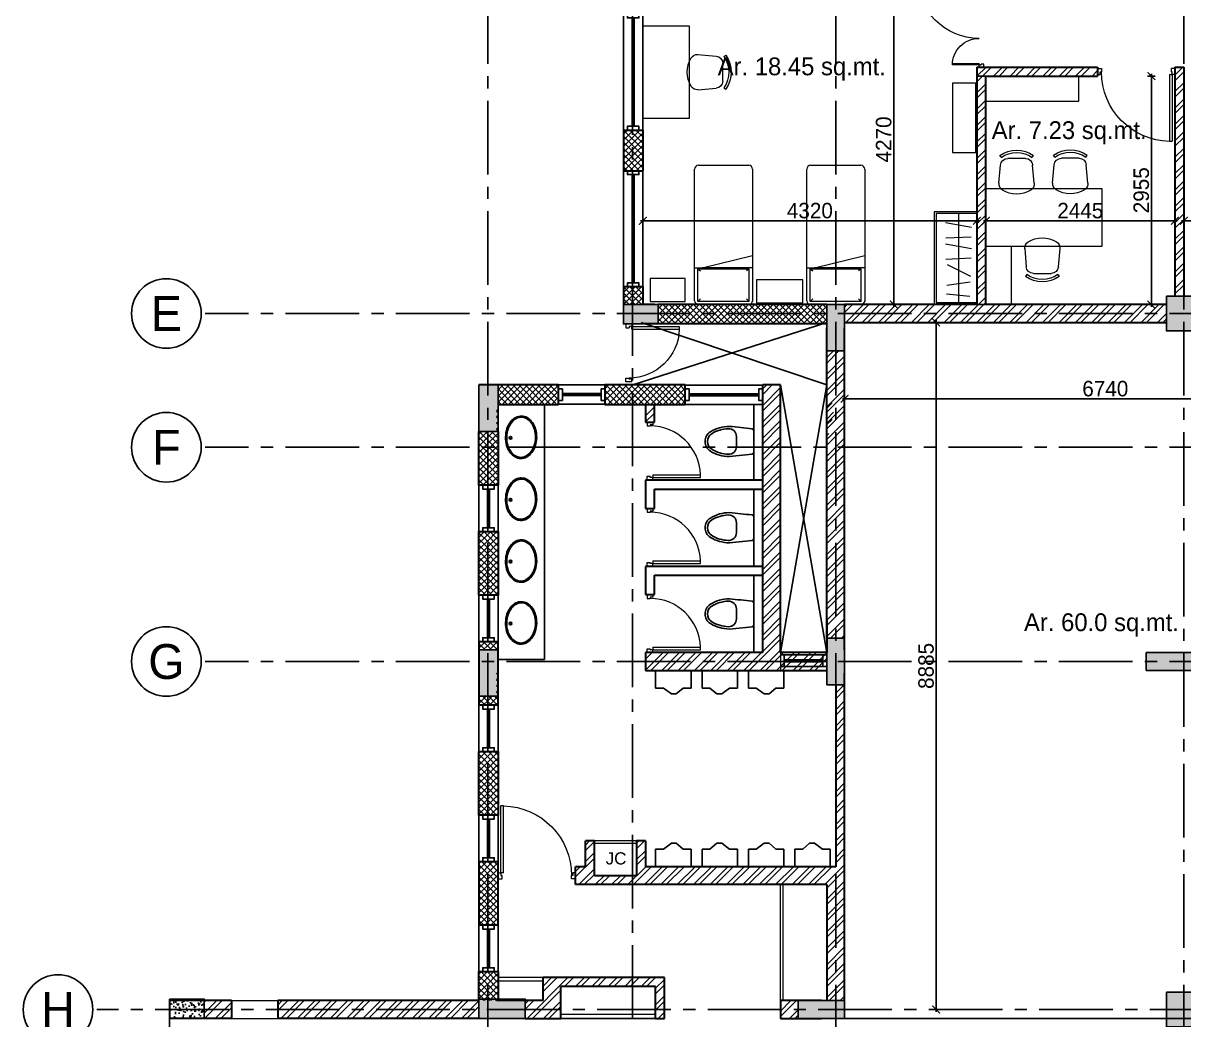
# Model space of a CAD drawing. Header units: millimetres. Extents: x -276609 to 1081398, y -453808 to 472098.
# Drawn here: x 320958 to 335964, y 154560 to 167445 of the extents above; entities that cross this region are included whole.
import ezdxf
from ezdxf.enums import TextEntityAlignment as Align

# ---------------------------------------------------------------- set-up
doc = ezdxf.new("R2010")
doc.units = ezdxf.units.MM
doc.header["$MEASUREMENT"] = 0
doc.linetypes.add('CENTER2', pattern=[28.575, 19.05, -3.175, 3.175, -3.175])
for name, color, linetype in [('A-Anno Tags', 6, 'Continuous'), ('A-Elevation', 4, 'Continuous'), ('A-Sanitory', 181, 'Continuous'), ('A-Steps', 3, 'Continuous'), ('A-Wall Patt', 8, 'Continuous'), ('A-Window', 4, 'Continuous'), ('Anno_Frames', 7, 'Continuous'), ('Anno_Labels', 7, 'Continuous'), ('AREA', 7, 'Continuous'), ('S-Conc Patt', 9, 'Continuous')]:
    doc.layers.add(name, color=color, linetype=linetype)
doc.layers.add('A-Anno-Grid Lines', color=7, linetype='Continuous', true_color=0xbbc3bd)
for name, color, linetype, lineweight in [('A-Detail Lines', 241, 'Continuous', 25), ('A-Door', 4, 'Continuous', 9), ('A-Wall Sec', 1, 'Continuous', 20), ('frntr', 42, 'Continuous', 13), ('S-Concrete', 40, 'Continuous', 25)]:
    doc.layers.add(name, color=color, linetype=linetype, lineweight=lineweight)
doc.layers.add('I-Furniture', color=7, linetype='Continuous', lineweight=20, true_color=0xb35900)
doc.styles.get("Standard").update_dxf_attribs({"font": ''})
doc.styles.get('Standard').set_extended_font_data('Gill Sans MT')
doc.dimstyles.new('IIITD_WD_M @ 100', dxfattribs={"dimscale": 100, "dimtxt": 1, "dimasz": 1, "dimexe": 0.5, "dimexo": 0.25, "dimgap": 0.3, "dimtad": 1, "dimdec": 0, "dimrnd": 1, "dimzin": 0, "dimdsep": 46, "dimtxsty": 'Standard', "dimblk": 'ARCHTICK', "dimcen": 0.2, "dimdle": 0.3, "dimclrd": 256, "dimclre": 256, "dimclrt": 256, "dimadec": 0, "dimazin": 0, "dimtfac": 1, "dimtdec": 0, "dimtofl": 0, "dimtmove": 0, "dimatfit": 0, "dimfxl": 0.5, "dimfxlon": 1, "dimtolj": 1, "dimtzin": 0, "dimlwd": -1, "dimlwe": -1, "dimarcsym": 0})
pattern_1 = [(45, (-144842.34, 2158.18), (-106.066017, 106.066017), []), (45, (-144771.63, 2158.18), (-106.066017, 106.066017), [])]
pattern_2 = [(45, (-148349.956, -896.975), (-39.7747564, 39.7747564), []), (135, (-148349.956, -896.975), (-39.7747564, -39.7747564), [])]
pattern_3 = [(45, (-148349.956, -206.975), (-39.7747564, 39.7747564), []), (135, (-148349.956, -206.975), (-39.7747564, -39.7747564), [])]

# ---------------------------------------------------------------- blocks, each defined once
blk = doc.blocks.new('basin2')
for points in [[(278, -206, 0.12976), (261, -133, 0.106426), (201, -63, 0.084431), (116, -18, 0.073534), (7, 0, 0.073534), (-102, -14, 0.084431), (-188, -55, 0.106426), (-251, -122, 0.12976), (-272, -195, 0.12976), (-254, -269, 0.106426), (-194, -339, 0.084431), (-109, -383, 0.073534), (-1, -402, 0.073534), (108, -388, 0.084431), (195, -347, 0.106426), (258, -279, 0.12976)], [(263, -201, 0.119977), (247, -140, 0.106426), (192, -75, 0.084431), (111, -33, 0.073534), (7, -15, 0.073534), (-97, -28, 0.084431), (-180, -67, 0.106426), (-238, -130, 0.12976), (-257, -196, 0.009633), (-257, -201, 0.119977), (-240, -262, 0.106426), (-185, -327, 0.084431), (-104, -369, 0.073534), (0, -387, 0.073534), (104, -373, 0.084431), (187, -334, 0.106426), (245, -272, 0.12976), (263, -206, 0.009633)]]:
    blk.add_lwpolyline(points, format="xyb", close=True)
for radius in [17.8, 12.2]:
    blk.add_circle((-4, -64), radius)
blk = doc.blocks.new('wc-wh')
at = {"color": 0, "linetype": 'ByBlock'}
for points in [[(315, 195), (22, 165, 0.384412), (0, 140), (0, -140, 0.383904), (22, -165, 0.001434), (314, -195, 0.140641), (560, -125, 0.259738), (630, 0, 0.259738), (560, 125, 0.139471)], [(225, 65), (225, -65, 0.422961), (328, -165, 0.13189), (544, -100, 0.259738), (600, 0, 0.259738), (544, 100, 0.13189), (328, 165, 0.422961)]]:
    blk.add_lwpolyline(points, format="xyb", close=True, dxfattribs=at)
blk.add_arc((316, -170), 25, 264.2811, 270.16, dxfattribs=at)
blk = doc.blocks.new('urinal1')
for p, q in [((0, 228.6), (228.6, 228.6)), ((0, 228.6), (0, -228.6)), ((228.6, 228.6), (228.6, 127)), ((304.8, 25.4), (228.6, 127)), ((304.8, -38.1), (304.8, 25.4)), ((228.6, -127), (304.8, -38.1)), ((228.6, -228.6), (228.6, -127)), ((0, -228.6), (228.6, -228.6))]:
    blk.add_line(p, q)
blk = doc.blocks.new('ABL_Door_S - 1000 x 2100-11-3 Second Floor Lvl')
at = {"layer": 'A-Door', "color": 5}
for p, q in [((-500, 38), (-450, 38)), ((-500, -38), (-500, 38)), ((-450, 38), (-450, -3)), ((450, 38), (450, -3)), ((500, 38), (450, 38)), ((500, -38), (500, 38)), ((-500, -38), (-465, -38)), ((-465, -3), (-450, -3)), ((-465, -38), (-465, -3)), ((-430, -38), (-465, -38)), ((465, -3), (450, -3)), ((465, -38), (465, -3)), ((500, -38), (465, -38))]:
    blk.add_line(p, q, dxfattribs=at)
at = {"layer": 'A-Door', "color": 5, "lineweight": 18}
for p, q in [((-465, -38), (-465, -902)), ((-430, -38), (-430, -902)), ((-430, -902), (-465, -902))]:
    blk.add_line(p, q, dxfattribs=at)
at = {"layer": 'A-Door'}
blk.add_arc((-450, -3), 900, 271.2733, 0, dxfattribs=at)
blk = doc.blocks.new('ABL_Door_S - 750 x 2100-5-3 Second Floor Lvl')
at = {"layer": 'A-Door', "color": 5, "lineweight": 18}
for p, q in [((-375, 38), (-325, 38)), ((-375, -38), (-375, 38)), ((-325, 38), (-325, -3)), ((325, 38), (325, -3)), ((375, 38), (325, 38)), ((375, -38), (375, 38)), ((-375, -38), (-340, -38)), ((-340, -3), (-325, -3)), ((-340, -38), (-340, -3)), ((-340, -38), (-340, -652)), ((-305, -38), (-340, -38)), ((-305, -38), (-305, -652)), ((340, -3), (325, -3)), ((340, -38), (340, -3)), ((375, -38), (340, -38))]:
    blk.add_line(p, q, dxfattribs=at)
blk.add_lwpolyline([(-340, -652), (-305, -652)], dxfattribs=at)
at = {"layer": 'A-Door', "lineweight": 18}
blk.add_arc((-325, -3), 650, 271.7632, 0, dxfattribs=at)
blk = doc.blocks.new('din v1')
at = {"layer": 'A-Window', "color": 2, "lineweight": 60}
blk.add_line((474051, 158052), (474051, 157552), dxfattribs=at)
at = {"layer": 'A-Window'}
for points in [[(473926, 158102), (473926, 157502)], [(473976, 158102), (473976, 158052), (474126, 158052), (474126, 158102)], [(474176, 158102), (474176, 157502)], [(473976, 157502), (473976, 157552), (474126, 157552), (474126, 157502)]]:
    blk.add_lwpolyline(points, dxfattribs=at)
blk = doc.blocks.new('din v2')
at = {"layer": 'A-Window', "color": 2, "lineweight": 60}
blk.add_line((477919, 162849), (478819, 162849), dxfattribs=at)
at = {"layer": 'A-Window'}
for points in [[(477869, 162974), (478869, 162974)], [(477869, 162774), (477919, 162774), (477919, 162924), (477869, 162924)], [(478869, 162774), (478819, 162774), (478819, 162924), (478869, 162924)], [(477869, 162724), (478869, 162724)]]:
    blk.add_lwpolyline(points, dxfattribs=at)
blk = doc.blocks.new('din w3')
at = {"layer": 'A-Window', "color": 2, "lineweight": 60}
blk.add_line((477594, 164984), (477594, 166384), dxfattribs=at)
at = {"layer": 'A-Window'}
for points in [[(477469, 164934), (477469, 166434)], [(477669, 166434), (477669, 166384), (477519, 166384), (477519, 166434)], [(477719, 164934), (477719, 166434)], [(477669, 164934), (477669, 164984), (477519, 164984), (477519, 164934)]]:
    blk.add_lwpolyline(points, dxfattribs=at)
blk = doc.blocks.new('allalaksksksjjd')
at = {"layer": 'S-Conc Patt'}
for points in [[(266278, 140331), (266278, 139881), (266728, 139881), (266728, 140331)], [(259708, 139971), (259708, 140221), (259258, 140221), (259258, 139971)], [(262118, 140221), (261888, 140221), (261888, 139621), (262118, 139621)], [(257638, 139181), (257388, 139181), (257388, 138581), (257638, 138581)], [(262118, 135906), (261888, 135906), (261888, 135306), (262118, 135306)], [(257638, 135756), (257388, 135756), (257388, 135156), (257638, 135156)], [(266018, 135721), (266018, 135491), (266618, 135491), (266618, 135721)], [(266278, 131331), (266278, 130881), (266728, 130881), (266728, 131331)], [(257388, 131241), (257388, 130991), (257988, 130991), (257988, 131241)], [(261518, 131221), (261518, 130991), (262118, 130991), (262118, 131221)]]:
    blk.add_hatch(color=8, dxfattribs=at).paths.add_polyline_path(points)
h = blk.add_hatch(dxfattribs=at)
h.set_pattern_fill('AR-CONC', color=8, scale=20, style=0)
h.set_pattern_definition([(50, (-1021001.52, 1192606.68), (143.4520365, -12.550427), [15, -165]), (355, (-1021001.52, 1192606.68), (-27.750267, 150.438427), [12, -132]), (100.4514, (-1020989.56, 1192605.63), (115.701876, 137.887908), [12.748038, -140.228422]), (46.1842, (-1021001.52, 1192646.68), (213.44821, -33.103803), [22.5, -247.5]), (96.6356, (-1020983.73, 1192643.92), (186.93254, 194.823574), [19.122058, -210.3426]), (351.1842, (-1021001.52, 1192646.68), (186.93239, 194.82372), [18, -198]), (21, (-1020981.52, 1192636.68), (119.3814104, -80.523778), [15, -165]), (326, (-1020981.52, 1192636.68), (48.663066, 145.030009), [12, -132]), (71.4514, (-1020971.57, 1192629.97), (168.044526, 64.506099), [12.748038, -140.228422]), (37.5, (-1021001.517, 1192606.68), (2.431971, 66.5787708), [0, -130.4, 0, -134, 0, -132.5]), (7.5, (-1021001.52, 1192606.68), (52.6139075, 78.8823424), [0, -76.4, 0, -127.4, 0, -50.5]), (327.5, (-1021046.117, 1192606.68), (106.7644872, -4.5109743), [0, -50, 0, -156, 0, -207]), (317.5, (-1021066.12, 1192606.68), (116.637234, 20.0209965), [0, -65, 0, -103.6, 0, -147])])
h.paths.add_polyline_path([(253388, 131241), (253388, 130991), (253838, 130991), (253838, 131241)])
at = {"layer": 'S-Concrete'}
for points in [[(266278, 140331), (266278, 139881), (266728, 139881), (266728, 140331)], [(259708, 139971), (259708, 140221), (259258, 140221), (259258, 139971)], [(262118, 140221), (261888, 140221), (261888, 139621), (262118, 139621)], [(257638, 139181), (257388, 139181), (257388, 138581), (257638, 138581)], [(262118, 135906), (261888, 135906), (261888, 135306), (262118, 135306)], [(257638, 135756), (257388, 135756), (257388, 135156), (257638, 135156)], [(266018, 135721), (266018, 135491), (266618, 135491), (266618, 135721)], [(266278, 131331), (266278, 130881), (266728, 130881), (266728, 131331)], [(253388, 131241), (253388, 130991), (253838, 130991), (253838, 131241)], [(257388, 131241), (257388, 130991), (257988, 130991), (257988, 131241)], [(261518, 131221), (261518, 130991), (262118, 130991), (262118, 131221)]]:
    blk.add_lwpolyline(points, close=True, dxfattribs=at)
blk = doc.blocks.new('Big Door Garbage')
at = {"layer": 'A-Door', "color": 5, "lineweight": 18}
for p, q in [((-12550, 128778), (-12500, 128778)), ((-12550, 128703), (-12550, 128778)), ((-12550, 128703), (-12515, 128703)), ((-12515, 128738), (-12500, 128738)), ((-12515, 128703), (-12515, 128738)), ((-12515, 128703), (-12515, 128273)), ((-12499, 128703), (-12515, 128703)), ((-12500, 128778), (-12500, 128738)), ((-12499, 128703), (-12499, 128273)), ((-11101, 128703), (-11101, 127703)), ((-11101, 128703), (-11085, 128703)), ((-11100, 128778), (-11100, 128738)), ((-11050, 128778), (-11100, 128778)), ((-11085, 128738), (-11100, 128738)), ((-11085, 128703), (-11085, 128738)), ((-11050, 128703), (-11085, 128703)), ((-11085, 128703), (-11085, 127703)), ((-11050, 128703), (-11050, 128778))]:
    blk.add_line(p, q, dxfattribs=at)
at = {"layer": 'A-Door', "lineweight": 18}
for centre, radius, start, end in [((-12515, 128703), 430, 270, 0), ((-11085, 128703), 1000, 180, 270)]:
    blk.add_arc(centre, radius, start, end, dxfattribs=at)
blk = doc.blocks.new('A$C0E3E786B')
at = {"layer": 'I-Furniture', "ltscale": 0.1}
for p, q in [((-1905, 916), (-205, 916)), ((-1481, 916), (-1481, 816)), ((-1955, 216), (-1955, 866)), ((-1915, 872), (-1881, 837)), ((-1915, 872), (-1495, 872)), ((-1915, 211), (-1915, 872)), ((-1495, 872), (-1521, 837)), ((-1495, 872), (-1495, 211)), ((-1481, 166), (-1481, 816)), ((-1481, 816), (-1320, 166)), ((-155, 866), (-155, 216)), ((-1915, 211), (-1881, 246)), ((-1915, 211), (-1495, 211)), ((-1915, 166), (-1915, 167)), ((-205, 166), (-1915, 166)), ((-1495, 211), (-1521, 246))]:
    blk.add_line(p, q, dxfattribs=at)
for centre, start, end in [((-1905, 866), 90, 180), ((-205, 866), 0, 90), ((-1905, 216), 180, 270), ((-205, 216), 270, 0)]:
    blk.add_arc(centre, 50, start, end, dxfattribs=at)
blk = doc.blocks.new('chair1')
at = {"layer": 'I-Furniture'}
for p, q in [((-320, 228), (-84, 207)), ((16, 201), (42, 219)), ((1, 115), (1, -115)), ((-320, -228), (-84, -207)), ((16, -201), (42, -219))]:
    blk.add_line(p, q, dxfattribs=at)
for centre, radius, start, end in [((-108, 0), 351, 148.407, 211.593), ((-328, 135), 92.9, 85.0303, 148.407), ((-92, 115), 92.9, 0, 85.0303), ((-278, 0), 356, 325.6197, 34.3803), ((-278, 0), 387, 325.6197, 34.3803), ((-92, -115), 92.9, 274.9697, 0), ((-328, -135), 92.9, 211.593, 274.9697)]:
    blk.add_arc(centre, radius, start, end, dxfattribs=at)
blk = doc.blocks.new('A$C30AF02BA')
at = {"layer": 'I-Furniture', "color": 9, "ltscale": 0.1, "true_color": 0xbababa}
for p, q in [((-380, 1063), (-77, 1095)), ((-224, 28), (-224, 1178)), ((-73, 913), (-374, 958)), ((-369, 684), (-70, 837)), ((-390, 615), (-60, 601)), ((-55, 482), (-393, 423)), ((-390, 340), (-60, 326)), ((-55, 207), (-393, 147))]:
    blk.add_line(p, q, dxfattribs=at)
at = {"layer": 'I-Furniture', "ltscale": 0.1}
blk.add_lwpolyline([(-537, 3), (-537, 1203), (13, 1203), (13, 3)], close=True, dxfattribs=at)
blk.add_lwpolyline([(13, 28), (-512, 28), (-512, 1178), (13, 1178)], dxfattribs=at)
blk = doc.blocks.new('Grid Head')
blk.add_circle((0, 0), 3)
at = {"layer": 'Anno_Labels'}
blk.add_attdef('GRID_NAME', text='', height=3, dxfattribs=at).set_placement((0, 0), align=Align.MIDDLE_CENTER)
blk = doc.blocks.new('grd din')
at = {"layer": 'A-Anno-Grid Lines', "linetype": 'CENTER2', "ltscale": 50}
for p, q in [((484314, 133526), (484314, 180371)), ((475314, 133526), (475314, 179267)), ((477184, 132609), (477184, 179317)), ((479814, 133526), (479814, 179267)), ((516514, 164589), (471659, 164589)), ((516514, 162859), (471659, 162859)), ((516514, 160089), (471659, 160089)), ((520545, 155589), (470258, 155589))]:
    blk.add_line(p, q, dxfattribs=at)
at = {"layer": 'Anno_Frames'}
ref = blk.add_blockref('Grid Head', (471159, 164589), dxfattribs=dict(at, xscale=150, yscale=150, zscale=150))
ref.add_attrib('GRID_NAME', 'E', dxfattribs={"layer": '0', "height": 450}).set_placement((471159, 164589), align=Align.MIDDLE_CENTER)
ref = blk.add_blockref('Grid Head', (471159, 162859), dxfattribs=dict(at, xscale=150, yscale=150, zscale=150))
ref.add_attrib('GRID_NAME', 'F', dxfattribs={"layer": '0', "height": 450}).set_placement((471159, 162859), align=Align.MIDDLE_CENTER)
ref = blk.add_blockref('Grid Head', (471159, 160089), dxfattribs=dict(at, xscale=150, yscale=150, zscale=150))
ref.add_attrib('GRID_NAME', 'G', dxfattribs={"layer": '0', "height": 450}).set_placement((471159, 160089), align=Align.MIDDLE_CENTER)
ref = blk.add_blockref('Grid Head', (469758, 155589), dxfattribs=dict(at, xscale=150, yscale=150, zscale=150))
ref.add_attrib('GRID_NAME', 'H', dxfattribs={"layer": '0', "height": 450}).set_placement((469758, 155589), align=Align.MIDDLE_CENTER)
blk = doc.blocks.new('_ArchTick')
at = {"color": 0, "linetype": 'ByBlock', "const_width": 0.15}
blk.add_lwpolyline([(-0.5, -0.5), (0.5, 0.5)], dxfattribs=at)
blk = doc.blocks.new('*D589')
at = {"layer": 'A-Detail Lines', "transparency": 16777216}
for p, q in [((331549, 162589), (338349, 162589)), ((331579, 162639), (331579, 162539)), ((338319, 162639), (338319, 162539))]:
    blk.add_line(p, q, dxfattribs=at)
at = {"layer": 'A-Detail Lines', "transparency": 16777216, "xscale": 100, "yscale": 100, "zscale": 100, "rotation": 180}
blk.add_blockref('_ArchTick', (331579, 162589), dxfattribs=at)
at = {"layer": 'A-Detail Lines', "transparency": 16777216, "xscale": 100, "yscale": 100, "zscale": 100}
blk.add_blockref('_ArchTick', (338319, 162589), dxfattribs=at)
at = {"layer": 'A-Detail Lines', "transparency": 16777216, "insert": (334949, 162719), "char_height": 200, "attachment_point": 5}
blk.add_mtext('\\A1;6740', dxfattribs=at)
blk = doc.blocks.new('*D590')
at = {"layer": 'A-Detail Lines', "transparency": 16777216}
for p, q in [((332712, 163577), (332812, 163577)), ((332762, 154662), (332762, 163607)), ((332712, 154692), (332812, 154692))]:
    blk.add_line(p, q, dxfattribs=at)
at = {"layer": 'A-Detail Lines', "transparency": 16777216, "xscale": 100, "yscale": 100, "zscale": 100}
for p, rotation in [((332762, 163577), 90), ((332762, 154692), 270)]:
    blk.add_blockref('_ArchTick', p, dxfattribs=dict(at, rotation=rotation))
at = {"layer": 'A-Detail Lines', "transparency": 16777216, "insert": (332632, 159135), "char_height": 200, "attachment_point": 5, "rotation": 90}
blk.add_mtext('\\A1;8885', dxfattribs=at)
blk = doc.blocks.new('*D591')
at = {"layer": 'A-Detail Lines', "transparency": 16777216}
for p, q in [((335964, 164941), (335964, 164841)), ((338319, 164941), (338319, 164841)), ((338349, 164891), (335934, 164891))]:
    blk.add_line(p, q, dxfattribs=at)
at = {"layer": 'A-Detail Lines', "transparency": 16777216, "xscale": 100, "yscale": 100, "zscale": 100, "rotation": 180}
blk.add_blockref('_ArchTick', (335964, 164891), dxfattribs=at)
at = {"layer": 'A-Detail Lines', "transparency": 16777216, "xscale": 100, "yscale": 100, "zscale": 100}
blk.add_blockref('_ArchTick', (338319, 164891), dxfattribs=at)
at = {"layer": 'A-Detail Lines', "transparency": 16777216, "insert": (337141, 165021), "char_height": 200, "attachment_point": 5}
blk.add_mtext('\\A1;2355', dxfattribs=at)
blk = doc.blocks.new('*D592')
at = {"layer": 'A-Detail Lines', "transparency": 16777216}
for p, q in [((335495, 166762), (335595, 166762)), ((335545, 166792), (335545, 163777)), ((335495, 163807), (335595, 163807))]:
    blk.add_line(p, q, dxfattribs=at)
at = {"layer": 'A-Detail Lines', "transparency": 16777216, "xscale": 100, "yscale": 100, "zscale": 100}
for p, rotation in [((335545, 166762), 90), ((335545, 163807), 270)]:
    blk.add_blockref('_ArchTick', p, dxfattribs=dict(at, rotation=rotation))
at = {"layer": 'A-Detail Lines', "transparency": 16777216, "insert": (335415, 165285), "char_height": 200, "attachment_point": 5, "rotation": 90}
blk.add_mtext('\\A1;2955', dxfattribs=at)
blk = doc.blocks.new('*D593')
at = {"layer": 'A-Detail Lines', "transparency": 16777216}
for p, q in [((333404, 164841), (333404, 164941)), ((335849, 164841), (335849, 164941)), ((333374, 164891), (335879, 164891))]:
    blk.add_line(p, q, dxfattribs=at)
at = {"layer": 'A-Detail Lines', "transparency": 16777216, "xscale": 100, "yscale": 100, "zscale": 100, "rotation": 180}
blk.add_blockref('_ArchTick', (333404, 164891), dxfattribs=at)
at = {"layer": 'A-Detail Lines', "transparency": 16777216, "xscale": 100, "yscale": 100, "zscale": 100}
blk.add_blockref('_ArchTick', (335849, 164891), dxfattribs=at)
at = {"layer": 'A-Detail Lines', "transparency": 16777216, "insert": (334626, 165021), "char_height": 200, "attachment_point": 5}
blk.add_mtext('\\A1;2445', dxfattribs=at)
blk = doc.blocks.new('*D594')
at = {"layer": 'A-Detail Lines', "transparency": 16777216}
for p, q in [((332164, 168077), (332264, 168077)), ((332214, 168107), (332214, 163777)), ((332164, 163807), (332264, 163807))]:
    blk.add_line(p, q, dxfattribs=at)
at = {"layer": 'A-Detail Lines', "transparency": 16777216, "xscale": 100, "yscale": 100, "zscale": 100}
for p, rotation in [((332214, 168077), 90), ((332214, 163807), 270)]:
    blk.add_blockref('_ArchTick', p, dxfattribs=dict(at, rotation=rotation))
at = {"layer": 'A-Detail Lines', "transparency": 16777216, "insert": (332084, 165942), "char_height": 200, "attachment_point": 5, "rotation": 90}
blk.add_mtext('\\A1;4270', dxfattribs=at)
blk = doc.blocks.new('*D595')
at = {"layer": 'A-Detail Lines', "transparency": 16777216}
for p, q in [((328969, 164891), (328969, 164941)), ((333289, 164891), (333289, 164941)), ((333319, 164891), (328939, 164891))]:
    blk.add_line(p, q, dxfattribs=at)
at = {"layer": 'A-Detail Lines', "transparency": 16777216, "xscale": 100, "yscale": 100, "zscale": 100, "rotation": 180}
blk.add_blockref('_ArchTick', (328969, 164891), dxfattribs=at)
at = {"layer": 'A-Detail Lines', "transparency": 16777216, "xscale": 100, "yscale": 100, "zscale": 100}
blk.add_blockref('_ArchTick', (333289, 164891), dxfattribs=at)
at = {"layer": 'A-Detail Lines', "transparency": 16777216, "insert": (331129, 165021), "char_height": 200, "attachment_point": 5}
blk.add_mtext('\\A1;4320', dxfattribs=at)

msp = doc.modelspace()

# ---------------------------------------------------------------- hatches: boundary and pattern name
at = {"layer": 'A-Wall Patt'}
h = msp.add_hatch(dxfattribs=at)
h.set_pattern_fill('ANSI32', color=256, scale=400, style=0)
h.set_pattern_definition(pattern_1)
h.paths.add_polyline_path([(334913.9, 163807.2), (333403.9, 163807.2), (333403.9, 166762.2), (334848.9, 166762.2), (334848.9, 166877.2), (333288.9, 166877.2), (333288.9, 163807.2), (332514, 163807.2), (332514, 163577.2), (334913.9, 163577.2)])
h.paths.add_polyline_path([(335738.9, 163807.2), (334913.9, 163807.2), (334913.9, 163577.2), (335738.9, 163577.2)])
h.paths.add_polyline_path([(332514, 163807.2), (331578.9, 163807.2), (331578.9, 163577.2), (332514, 163577.2)])
h = msp.add_hatch(dxfattribs=at)
h.set_pattern_fill('ANSI32', color=256, scale=400, style=0)
h.set_pattern_definition(pattern_1)
h.paths.add_polyline_path([(335963.9, 166877.2), (335848.9, 166877.2), (335848.9, 163917.2), (335963.9, 163917.2)])
h = msp.add_hatch(dxfattribs=at)
h.set_pattern_fill('ANSI37', color=256, scale=450, angle=360, style=0)
h.set_pattern_definition([(45, (-148749.956, -896.975), (-39.7747564, 39.7747564), []), (135, (-148749.956, -896.975), (-39.7747564, -39.7747564), [])])
h.paths.add_polyline_path([(328968.9, 166062.2), (328948.9, 166062.2), (328948.9, 165537.2), (328968.9, 165537.2)])
h.paths.add_polyline_path([(328948.9, 166062.2), (328718.9, 166062.2), (328718.9, 165537.2), (328948.9, 165537.2)])
h = msp.add_hatch(dxfattribs=at)
h.set_pattern_fill('ANSI37', color=256, scale=450, angle=360, style=0)
h.set_pattern_definition([(45, (-144842.344, 2158.18), (-39.7747564, 39.7747564), []), (135, (-144842.344, 2158.18), (-39.7747564, -39.7747564), [])])
h.paths.add_polyline_path([(328968.9, 164037.2), (328833.9, 164037.2), (328833.9, 163807.2), (328968.9, 163807.2)])
h.paths.add_polyline_path([(328833.9, 164037.2), (328718.9, 164037.2), (328718.9, 163807.2), (328833.9, 163807.2)])
h = msp.add_hatch(dxfattribs=at)
h.set_pattern_fill('ANSI37', color=256, scale=450, angle=360, style=0)
h.set_pattern_definition(pattern_2)
h.paths.add_polyline_path([(331348.9, 163577.2), (329168.9, 163577.2), (329168.9, 163564.7), (329168.9, 163557.2), (331317.1, 163557.2)])
h.paths.add_polyline_path([(331348.9, 163807.2), (329168.9, 163807.2), (329168.9, 163577.3), (331348.9, 163577.2)])
h = msp.add_hatch(dxfattribs=at)
h.set_pattern_fill('ANSI32', color=256, scale=400, style=0)
h.set_pattern_definition(pattern_1)
h.paths.add_polyline_path([(331578.9, 163207.2), (331348.9, 163207.2), (331348.9, 162077.2), (331348.9, 161847.2), (331348.9, 161741.1), (331348.9, 159492.2), (331578.9, 159492.2)])
h = msp.add_hatch(dxfattribs=at)
h.set_pattern_fill('ANSI37', color=256, scale=450, style=0)
h.set_pattern_definition([(45, (326986.597, 161874.673), (-39.7748, 39.7748), []), (135, (326986.597, 161874.673), (-39.7748, -39.7748), [])])
h.paths.add_polyline_path([(327098.9, 162167.2), (326848.9, 162167.2), (326848.9, 161472.2), (327098.9, 161472.2)])
h.paths.add_polyline_path([(327878.9, 162767.2), (327098.9, 162767.2), (327098.9, 162517.2), (327878.9, 162517.2)])
h = msp.add_hatch(dxfattribs=at)
h.set_pattern_fill('ANSI37', color=256, scale=450, angle=360, style=0)
h.set_pattern_definition(pattern_3)
h.paths.add_polyline_path([(329518.9, 162767.2), (328478.9, 162767.2), (328478.9, 162517.2), (329518.9, 162517.2)])
h = msp.add_hatch(dxfattribs=at)
h.set_pattern_fill('ANSI32', color=256, scale=400, style=0)
h.set_pattern_definition(pattern_1)
h.paths.add_polyline_path([(330748.9, 162767.2), (330518.9, 162767.2), (330518.9, 159841.5), (330748.9, 159841.5)])
h.paths.add_polyline_path([(330748.9, 159841.5), (330518.9, 159841.5), (330518.9, 159307.2), (329003.9, 159307.2), (329003.9, 159077.2), (331348.9, 159077.2), (331348.9, 159307.2), (330748.9, 159307.2)])
h = msp.add_hatch(dxfattribs=at)
h.set_pattern_fill('ANSI32', color=256, scale=450, angle=360, style=0)
h.set_pattern_definition([(45, (-148349.96, -206.97), (-119.32427, 119.32427), []), (45, (-148270.4, -206.97), (-119.32427, 119.32427), [])])
h.paths.add_polyline_path([(329118.9, 162517.2), (329003.9, 162517.2), (329003.9, 162287.2), (329118.9, 162287.2)])
h = msp.add_hatch(dxfattribs=at)
h.set_pattern_fill('ANSI32', color=256, scale=400, style=0)
h.set_pattern_definition([(45, (-144842.34, 2848.18), (-106.066017, 106.066017), []), (45, (-144771.63, 2848.18), (-106.066017, 106.066017), [])])
h.paths.add_polyline_path([(331463.9, 162537.2), (331348.9, 162537.2), (331348.9, 162017.7)], flags=17)
h = msp.add_hatch(dxfattribs=at)
h.set_pattern_fill('ANSI37', color=256, scale=450, angle=360, style=0)
h.set_pattern_definition(pattern_3)
h.paths.add_polyline_path([(327098.9, 162467.2), (327078.9, 162467.2), (327078.9, 162162.2), (327098.9, 162162.2)])
h = msp.add_hatch(dxfattribs=at)
h.set_pattern_fill('ANSI37', color=256, scale=450, angle=360, style=0)
h.set_pattern_definition(pattern_2)
h.paths.add_polyline_path([(326963.9, 160872.2), (326848.9, 160872.2), (326848.9, 160049.7), (326963.9, 160049.7)])
h = msp.add_hatch(dxfattribs=at)
h.set_pattern_fill('ANSI37', color=256, scale=450, angle=360, style=0)
h.set_pattern_definition(pattern_2)
h.paths.add_polyline_path([(327078.9, 160872.2), (326963.9, 160872.2), (326963.9, 160049.7), (327078.9, 160049.7)])
h = msp.add_hatch(dxfattribs=at)
h.set_pattern_fill('ANSI37', color=256, scale=450, angle=360, style=0)
h.set_pattern_definition(pattern_2)
h.paths.add_polyline_path([(327098.9, 160872.2), (327078.9, 160872.2), (327078.9, 160049.7), (327098.9, 160049.7)])
h = msp.add_hatch(dxfattribs=at)
h.set_pattern_fill('ANSI37', color=256, scale=450, angle=360, style=0)
h.set_pattern_definition(pattern_2)
h.paths.add_polyline_path([(326963.9, 159449.7), (326848.9, 159449.7), (326848.9, 159342.2), (326963.9, 159342.2)])
h = msp.add_hatch(dxfattribs=at)
h.set_pattern_fill('ANSI37', color=256, scale=450, angle=360, style=0)
h.set_pattern_definition(pattern_2)
h.paths.add_polyline_path([(327078.9, 159449.7), (326963.9, 159449.7), (326963.9, 159342.2), (327078.9, 159342.2)])
h = msp.add_hatch(dxfattribs=at)
h.set_pattern_fill('ANSI37', color=256, scale=450, angle=360, style=0)
h.set_pattern_definition(pattern_2)
h.paths.add_polyline_path([(327078.9, 159342.2), (327098.9, 159342.2), (327098.9, 159449.7), (327078.9, 159449.7)])
h = msp.add_hatch(dxfattribs=at)
h.set_pattern_fill('ANSI37', color=256, scale=450, angle=360, style=0)
h.set_pattern_definition(pattern_2)
h.paths.add_polyline_path([(327098.9, 159042.2), (327078.9, 159042.2), (327078.9, 158869.3), (327098.9, 158869.3)])
h = msp.add_hatch(dxfattribs=at)
h.set_pattern_fill('ANSI37', color=256, scale=450, angle=360, style=0)
h.set_pattern_definition(pattern_2)
h.paths.add_polyline_path([(327098.9, 158869.3), (327078.9, 158869.3), (327078.9, 158627.2), (327098.9, 158627.2)])
h = msp.add_hatch(dxfattribs=at)
h.set_pattern_fill('ANSI32', color=256, scale=400, style=0)
h.set_pattern_definition(pattern_1)
h.paths.add_polyline_path([(331578.9, 158892.2), (331463.9, 158892.2), (331463.9, 156537.2), (329003.9, 156537.2), (329003.9, 156872.2), (328888.9, 156872.2), (328888.9, 156422.2), (328343.9, 156422.2), (328343.9, 156872.2), (328228.9, 156872.2), (328228.9, 156537.2), (328098.9, 156537.2), (328098.9, 156307.2), (331348.9, 156307.2), (331348.9, 154807.2), (331578.9, 154807.2)])
h = msp.add_hatch(dxfattribs=at)
h.set_pattern_fill('ANSI37', color=256, scale=450, angle=360, style=0)
h.set_pattern_definition(pattern_2)
h.paths.add_polyline_path([(326963.9, 158742.2), (326848.9, 158742.2), (326848.9, 158627.2), (326963.9, 158627.2)])
h = msp.add_hatch(dxfattribs=at)
h.set_pattern_fill('ANSI37', color=256, scale=450, angle=360, style=0)
h.set_pattern_definition(pattern_2)
h.paths.add_polyline_path([(327078.9, 158742.2), (326963.9, 158742.2), (326963.9, 158627.2), (327078.9, 158627.2)])
h = msp.add_hatch(dxfattribs=at)
h.set_pattern_fill('ANSI37', color=256, scale=450, angle=360, style=0)
h.set_pattern_definition(pattern_2)
h.paths.add_polyline_path([(326963.9, 158027.2), (326848.9, 158027.2), (326848.9, 157204.7), (326963.9, 157204.7)])
h = msp.add_hatch(dxfattribs=at)
h.set_pattern_fill('ANSI37', color=256, scale=450, angle=360, style=0)
h.set_pattern_definition(pattern_2)
h.paths.add_polyline_path([(327078.9, 158027.2), (326963.9, 158027.2), (326963.9, 157204.7), (327078.9, 157204.7)])
h = msp.add_hatch(dxfattribs=at)
h.set_pattern_fill('ANSI37', color=256, scale=450, angle=360, style=0)
h.set_pattern_definition(pattern_2)
h.paths.add_polyline_path([(327098.9, 158027.2), (327078.9, 158027.2), (327078.9, 157204.7), (327098.9, 157204.7)])
h = msp.add_hatch(dxfattribs=at)
h.set_pattern_fill('ANSI37', color=256, scale=450, angle=360, style=0)
h.set_pattern_definition(pattern_2)
h.paths.add_polyline_path([(327098.9, 156604.7), (326848.9, 156604.7), (326848.9, 155782.2), (327098.9, 155782.2)])
h = msp.add_hatch(dxfattribs=at)
h.set_pattern_fill('ANSI37', color=256, scale=450, angle=360, style=0)
h.set_pattern_definition(pattern_2)
h.paths.add_polyline_path([(326848.9, 154917.6), (326963.9, 154917.6), (326963.9, 155182), (326848.9, 155182)])
h = msp.add_hatch(dxfattribs=at)
h.set_pattern_fill('ANSI37', color=256, scale=450, angle=360, style=0)
h.set_pattern_definition(pattern_2)
h.paths.add_polyline_path([(326963.9, 154917.6), (327078.9, 154917.6), (327078.9, 155182), (326963.9, 155182)])
h = msp.add_hatch(dxfattribs=at)
h.set_pattern_fill('ANSI37', color=256, scale=450, angle=360, style=0)
h.set_pattern_definition(pattern_2)
h.paths.add_polyline_path([(327098.9, 155182), (327078.9, 155182), (327078.9, 155107.2), (327098.9, 155107.2)])
h = msp.add_hatch(dxfattribs=at)
h.set_pattern_fill('ANSI32', color=256, scale=400, style=0)
h.set_pattern_definition(pattern_1)
h.paths.add_polyline_path([(326848.9, 154807.2), (324248.9, 154807.2), (324248.9, 154577.2), (326848.9, 154577.2)])
h.paths.add_polyline_path([(323298.9, 154807.2), (323298.9, 154577.2), (323648.9, 154577.2), (323648.9, 154807.2)])
h.paths.add_polyline_path([(327448.9, 154807.2), (327448.9, 154577.2), (327908.9, 154577.2), (327908.9, 154992.2), (329133.9, 154992.2), (329133.9, 154577.2), (329248.9, 154577.2), (329248.9, 155107.2), (327678.9, 155107.2), (327678.9, 154807.2)])
h = msp.add_hatch(dxfattribs=at)
h.set_pattern_fill('ANSI37', color=256, scale=450, angle=360, style=0)
h.set_pattern_definition(pattern_2)
h.paths.add_polyline_path([(327078.9, 154917.6), (327098.9, 154917.6), (327098.9, 155097.2), (327078.9, 155107.2)])
h = msp.add_hatch(dxfattribs=at)
h.set_pattern_fill('ANSI37', color=256, scale=450, angle=360, style=0)
h.set_pattern_definition(pattern_2)
h.paths.add_polyline_path([(326963.9, 154917.6), (326848.9, 154917.6), (326848.9, 154807.2), (326963.9, 154807.2)])
h = msp.add_hatch(dxfattribs=at)
h.set_pattern_fill('ANSI37', color=256, scale=450, angle=360, style=0)
h.set_pattern_definition(pattern_2)
h.paths.add_polyline_path([(327078.9, 154917.6), (326963.9, 154917.6), (326963.9, 154807.2), (327078.9, 154807.2)])
h = msp.add_hatch(dxfattribs=at)
h.set_pattern_fill('ANSI37', color=256, scale=450, angle=360, style=0)
h.set_pattern_definition(pattern_2)
h.paths.add_polyline_path([(327098.9, 154917.6), (327078.9, 154917.6), (327078.9, 154807.2), (327098.9, 154817.2)])
h = msp.add_hatch(dxfattribs=at)
h.set_pattern_fill('ANSI37', color=256, scale=450, angle=360, style=0)
h.set_pattern_definition(pattern_2)
h.paths.add_polyline_path([(327098.9, 154817.2), (327078.9, 154807.2), (327098.9, 154807.2)], flags=17)
h = msp.add_hatch(dxfattribs=at)
h.set_pattern_fill('ANSI32', color=256, scale=400, style=0)
h.set_pattern_definition(pattern_1)
h.paths.add_polyline_path([(330978.9, 154807.2), (330748.9, 154807.2), (330748.9, 154577.2), (330978.9, 154577.2)])

# ---------------------------------------------------------------- linework, layer by layer
at = {"layer": 'A-Detail Lines'}
for p, q in [((333403.9, 166762.2), (333288.9, 166762.2)), ((333403.9, 163807.2), (333288.9, 163807.2)), ((331348.9, 163577.2), (328841.7, 162767.2)), ((328948.9, 163577.2), (331348.9, 162767.2)), ((330748.9, 159307.2), (331348.9, 162767.2)), ((330748.9, 162767.2), (331348.9, 159307.2)), ((329133.9, 154577.2), (327908.9, 154577.2))]:
    msp.add_line(p, q, dxfattribs=at)
at = {"layer": 'A-Door'}
for p, q in [((330748.9, 154807.2), (330748.9, 156307.2)), ((330783.9, 154807.2), (330783.9, 156307.2)), ((323648.9, 154807.2), (324248.9, 154807.2)), ((323648.9, 154577.2), (324248.9, 154577.2))]:
    msp.add_line(p, q, dxfattribs=at)
for points in [[(328888.9, 156872.2), (328343.9, 156872.2)], [(328888.9, 156837.2), (328343.9, 156837.2)], [(327678.9, 155107.2), (327098.9, 155107.2)], [(327678.9, 155057.2), (327098.9, 155057.2)], [(329133.9, 154627.2), (327908.9, 154627.2)], [(329133.9, 154577.2), (327908.9, 154577.2)]]:
    msp.add_lwpolyline(points, dxfattribs=at)
at = {"layer": 'A-Elevation'}
for p, q in [((327698.9, 159217.2), (327698.9, 162517.2)), ((330403.9, 162514.9), (330403.9, 161537.2)), ((330403.9, 161422.2), (330403.9, 160422.2)), ((330403.9, 160307.2), (330403.9, 159307.2)), ((327698.9, 159217.2), (327098.9, 159217.2)), ((331578.9, 154577.2), (338318.9, 154577.2))]:
    msp.add_line(p, q, dxfattribs=at)
at = {"layer": 'A-Steps'}
msp.add_line((322848.9, 154577.2), (322848.9, 151542.2), dxfattribs=at)
at = {"layer": 'A-Wall Sec', "lineweight": 35}
for p, q in [((333288.9, 166877.2), (333288.9, 163807.2)), ((333288.9, 166877.2), (334848.9, 166877.2)), ((334848.9, 166877.2), (334848.9, 166762.2)), ((335848.9, 166877.2), (335848.9, 163917.2)), ((335848.9, 166877.2), (335963.9, 166877.2)), ((335963.9, 166877.2), (335963.9, 163917.2)), ((333403.9, 163807.2), (333403.9, 166762.2)), ((333403.9, 166762.2), (334848.9, 166762.2)), ((328718.9, 166062.2), (328718.9, 165537.2)), ((328718.9, 166062.2), (328968.9, 166062.2)), ((328968.9, 166062.2), (328968.9, 165537.2)), ((328718.9, 165537.2), (328968.9, 165537.2)), ((328718.9, 164037.2), (328718.9, 163807.2)), ((328968.9, 164037.2), (328718.9, 164037.2)), ((328968.9, 164037.2), (328968.9, 163807.2)), ((329118.9, 163807.2), (328948.9, 163807.2)), ((331348.9, 163807.2), (329168.9, 163807.2)), ((333288.9, 163807.2), (331578.9, 163807.2)), ((335738.9, 163807.2), (333403.9, 163807.2)), ((331578.9, 163577.2), (335738.9, 163577.2)), ((331348.9, 163557.2), (328948.9, 163557.2)), ((331348.9, 159492.2), (331348.9, 163507.2)), ((331578.9, 159342.2), (331578.9, 163507.2)), ((327878.9, 162767.2), (326848.9, 162767.2)), ((327878.9, 162517.2), (327878.9, 162767.2)), ((329518.9, 162767.2), (328478.9, 162767.2)), ((328478.9, 162767.2), (328478.9, 162517.2)), ((329518.9, 162517.2), (329518.9, 162767.2)), ((330748.9, 162767.2), (330518.9, 162767.2)), ((330518.9, 159307.2), (330518.9, 162767.2)), ((330748.9, 159307.2), (330748.9, 162767.2)), ((327098.9, 162517.2), (327878.9, 162517.2)), ((328478.9, 162517.2), (329518.9, 162517.2)), ((329003.9, 162517.2), (329003.9, 162287.2)), ((329118.9, 162287.2), (329118.9, 162517.2)), ((329003.9, 162287.2), (329118.9, 162287.2)), ((326848.9, 161472.2), (326848.9, 162167.2)), ((327098.9, 162167.2), (327098.9, 161472.2)), ((327098.9, 161472.2), (326848.9, 161472.2)), ((330518.9, 161537.2), (329003.9, 161537.2)), ((329003.9, 161537.2), (329003.9, 161172.2)), ((329118.9, 161422.2), (330518.9, 161422.2)), ((329118.9, 161172.2), (329118.9, 161422.2)), ((329003.9, 161172.2), (329118.9, 161172.2)), ((326848.9, 160872.2), (327098.9, 160872.2)), ((326848.9, 160049.7), (326848.9, 160872.2)), ((327098.9, 160872.2), (327098.9, 160049.7)), ((330518.9, 160422.2), (329003.9, 160422.2)), ((329003.9, 160422.2), (329003.9, 160057.2)), ((329118.9, 160307.2), (330518.9, 160307.2)), ((329118.9, 160057.2), (329118.9, 160307.2)), ((327098.9, 160049.7), (326848.9, 160049.7)), ((329003.9, 160057.2), (329118.9, 160057.2)), ((331348.9, 159732.2), (331348.9, 159307.2)), ((326848.9, 159449.7), (327098.9, 159449.7)), ((326848.9, 159449.7), (326848.9, 158627.2)), ((327098.9, 158627.2), (327098.9, 159449.7)), ((330518.9, 159307.2), (329003.9, 159307.2)), ((329003.9, 159307.2), (329003.9, 159077.2)), ((331348.9, 159307.2), (330748.9, 159307.2)), ((331348.9, 159307.2), (330748.9, 159307.2)), ((329003.9, 159077.2), (331348.9, 159077.2)), ((331578.9, 154807.2), (331578.9, 159042.2)), ((331463.9, 158892.2), (331463.9, 156537.2)), ((327098.9, 158627.2), (326848.9, 158627.2)), ((326848.9, 158027.2), (327098.9, 158027.2)), ((326848.9, 157204.7), (326848.9, 158027.2)), ((327098.9, 158027.2), (327098.9, 157204.7)), ((327098.9, 157204.7), (326848.9, 157204.7)), ((328228.9, 156537.2), (328228.9, 156872.2)), ((328343.9, 156872.2), (328228.9, 156872.2)), ((328343.9, 156422.2), (328343.9, 156872.2)), ((328888.9, 156872.2), (328888.9, 156422.2)), ((329003.9, 156872.2), (328888.9, 156872.2)), ((329003.9, 156872.2), (329003.9, 156537.2)), ((326848.9, 156604.7), (327098.9, 156604.7)), ((326848.9, 156604.7), (326848.9, 155782.2)), ((327098.9, 155782.2), (327098.9, 156604.7)), ((328228.9, 156537.2), (328098.9, 156537.2)), ((328098.9, 156307.2), (328098.9, 156537.2)), ((331463.9, 156537.2), (329003.9, 156537.2)), ((328888.9, 156422.2), (328343.9, 156422.2)), ((331348.9, 156307.2), (328098.9, 156307.2)), ((331348.9, 156307.2), (331348.9, 154807.2)), ((327098.9, 155782.2), (326848.9, 155782.2)), ((326848.9, 154807.2), (326848.9, 155182)), ((326848.9, 155182), (327098.9, 155182)), ((327098.9, 155182), (327098.9, 154807.2)), ((327678.9, 154807.2), (327678.9, 155107.2)), ((329248.9, 155107.2), (327678.9, 155107.2)), ((329248.9, 154577.2), (329248.9, 155107.2)), ((327908.9, 154577.2), (327908.9, 154992.2)), ((329133.9, 154992.2), (327908.9, 154992.2)), ((329133.9, 154577.2), (329133.9, 154992.2)), ((323648.9, 154807.2), (322848.9, 154807.2)), ((322848.9, 154807.2), (322848.9, 154577.2)), ((323648.9, 154807.2), (323648.9, 154577.2)), ((326848.9, 154807.2), (324248.9, 154807.2)), ((324248.9, 154807.2), (324248.9, 154577.2)), ((327678.9, 154807.2), (327078.9, 154807.2)), ((331278.9, 154807.2), (330748.9, 154807.2)), ((330748.9, 154807.2), (330748.9, 154577.2)), ((323648.9, 154577.2), (322848.9, 154577.2)), ((326848.9, 154577.2), (324248.9, 154577.2)), ((327448.9, 154577.2), (327908.9, 154577.2)), ((329133.9, 154577.2), (329248.9, 154577.2)), ((330748.9, 154577.2), (331278.9, 154577.2))]:
    msp.add_line(p, q, dxfattribs=at)
at = {"layer": 'A-Wall Sec'}
msp.add_line((330748.9, 159307.6), (330748.9, 159077.2), dxfattribs=at)
at = {"layer": 'A-Window'}
for p, q in [((330798.9, 159277.2), (331298.9, 159277.2)), ((331298.9, 159127.2), (330798.9, 159127.2))]:
    msp.add_line(p, q, dxfattribs=at)
at = {"layer": 'A-Window', "color": 2, "lineweight": 60}
msp.add_line((331298.9, 159202.2), (330798.9, 159202.2), dxfattribs=at)
at = {"layer": 'A-Window'}
for points in [[(331348.9, 159307.6), (330748.9, 159307.6)], [(330748.9, 159277.2), (330798.9, 159277.2), (330798.9, 159127.2), (330748.9, 159127.2)], [(331348.9, 159277.2), (331298.9, 159277.2), (331298.9, 159127.2), (331348.9, 159127.2)], [(331348.9, 159077.2), (330748.9, 159077.2)]]:
    msp.add_lwpolyline(points, dxfattribs=at)
at = {"layer": 'I-Furniture', "ltscale": 0.1}
msp.add_line((333733.9, 164557.7), (333733.9, 163807.2), dxfattribs=at)
for points in [[(328968.9, 166212.2), (328968.9, 167412.2), (329568.9, 167412.2), (329568.9, 166212.2)], [(333403.9, 166762.2), (334603.9, 166762.2), (334603.9, 166432.2), (333403.9, 166432.2)], [(332974, 165771.7), (333274, 165771.7), (333274, 166671.7), (332974, 166671.7)], [(333403.9, 165307.7), (334902.9, 165307.7), (334902.9, 164557.7), (333403.9, 164557.7)]]:
    msp.add_lwpolyline(points, close=True, dxfattribs=at)
at = {"layer": 'I-Furniture'}
for points in [[(329515.5, 163845.7), (329515.5, 164145.7), (329065.5, 164145.7), (329065.5, 163845.7)], [(330440, 163828.2), (331040, 163828.2), (331040, 164128.2), (330440, 164128.2)]]:
    msp.add_lwpolyline(points, close=True, dxfattribs=at)

# ---------------------------------------------------------------- block references
at = {"layer": 'A-Anno-Grid Lines'}
msp.add_blockref('grd din', (-148350, -897), dxfattribs=at)
at = {"layer": 'A-Door', "xscale": -0.8000000000465661, "yscale": 0.8000000000465661, "zscale": 0.8, "rotation": 270}
msp.add_blockref('Big Door Garbage', (230354.1, 176917.2), dxfattribs=at)
at = {"layer": 'A-Door', "xscale": -1}
msp.add_blockref('ABL_Door_S - 1000 x 2100-11-3 Second Floor Lvl', (335348.9, 166819.7), dxfattribs=at)
for name, p, rotation in [('ABL_Door_S - 750 x 2100-5-3 Second Floor Lvl', (328788.5, 163182.2), 90), ('ABL_Door_S - 1000 x 2100-11-3 Second Floor Lvl', (327598.9, 156422.2), 180)]:
    msp.add_blockref(name, p, dxfattribs=dict(at, rotation=rotation))
at = {"layer": 'A-Door', "rotation": 90}
for p in [(329061.4, 161912.2), (329061.4, 160797.2), (329061.4, 159682.2)]:
    msp.add_blockref('ABL_Door_S - 750 x 2100-5-3 Second Floor Lvl', p, dxfattribs=at)
at = {"layer": 'A-Sanitory'}
for name, p, rotation in [('basin2', (327194.7, 162087.8), 90), ('wc-wh', (330403.9, 162037.2), 180.0000309492947), ('basin2', (327194.7, 161287.8), 90), ('wc-wh', (330403.9, 160922.2), 180.0000309492947), ('basin2', (327194.7, 160487.8), 90), ('basin2', (327194.7, 159687.8), 90), ('wc-wh', (330403.9, 159807.2), 180.0000309492947), ('urinal1', (329963.9, 159077.2), 270), ('urinal1', (329363.9, 156537.2), 90), ('urinal1', (330563.9, 156537.2), 90)]:
    msp.add_blockref(name, p, dxfattribs=dict(at, rotation=rotation))
at = {"layer": 'A-Sanitory', "xscale": -1}
for p, rotation in [((329363.9, 159077.2), 90), ((330563.9, 159077.2), 90), ((329963.9, 156537.2), 270), ((331163.9, 156537.2), 270)]:
    msp.add_blockref('urinal1', p, dxfattribs=dict(at, rotation=rotation))
at = {"layer": 'A-Window', "xscale": -1, "rotation": 180}
msp.add_blockref('din w3', (-148750, 332496.5), dxfattribs=at)
at = {"layer": 'A-Window'}
for name, p in [('din w3', (-148750, -897)), ('din v2', (-148350, -207)), ('din v1', (-147077.1, 3370.5)), ('din v1', (-147077.1, 1948)), ('din v1', (-147077.1, 525.5)), ('din v1', (-147077.1, -897)), ('din v1', (-147077.1, -2319.7))]:
    msp.add_blockref(name, p, dxfattribs=at)
at = {"layer": 'A-Window', "rotation": 90}
msp.add_blockref('din v1', (485980.6, -311408.7), dxfattribs=at)
at = {"layer": 'frntr'}
msp.add_blockref('allalaksksksjjd', (69460.9, 23586.3), dxfattribs=at)
at = {"layer": 'I-Furniture', "ltscale": 0.1, "xscale": -1}
for p, rotation in [((330001.9, 166812.2), 180), ((333802.4, 165694.9), 270), ((334496.2, 165698.4), 270), ((334134.5, 164209.9), 90)]:
    msp.add_blockref('chair1', p, dxfattribs=dict(at, rotation=rotation))
at = {"layer": 'I-Furniture', "rotation": 90}
for p in [(330554, 165762.5), (332004.9, 165762.5)]:
    msp.add_blockref('A$C0E3E786B', p, dxfattribs=at)
at = {"layer": 'I-Furniture', "xscale": -1, "rotation": 180}
msp.add_blockref('A$C30AF02BA', (333275.4, 165010.5), dxfattribs=at)

# ---------------------------------------------------------------- texts
at = {"layer": 'A-Anno Tags', "insert": (328623.1, 156645.7), "char_height": 157.5, "attachment_point": 5, "rotation": 0}
msp.add_mtext('{\\fArial|b0|i0|c0|p34;JC}', dxfattribs=at)
at = {"layer": 'AREA', "char_height": 230.4, "width": 4963.118, "attachment_point": 1}
for s, insert in [('{\\fCentury Gothic|b0|i0|c0|p34;Ar. 18.45 sq.mt.}', (329937.2, 167002.1)), ('{\\fCentury Gothic|b0|i0|c0|p34;Ar. 7.23 sq.mt.}', (333480.1, 166177.2)), ('{\\fCentury Gothic|b0|i0|c0|p34;Ar. 60.0 sq.mt.}', (333897.8, 159815))]:
    msp.add_mtext(s, dxfattribs=dict(at, insert=insert))

# ---------------------------------------------------------------- dimensions: what is measured, and where the dimension line sits
at = {"layer": 'A-Detail Lines'}
for base, p1, p2, picture, middle in [((332214.2, 163807.2), (331463.9, 168077.2), (331463.9, 163807.2), '*D594', (332084.2, 165942.2)), ((335545.5, 163807.2), (334848.9, 166762.2), (334848.9, 163807.2), '*D592', (335415.5, 165284.7)), ((332761.7, 163577.2), (331578.9, 154692.2), (331578.9, 163577.2), '*D590', (332631.7, 159134.7))]:
    dim = msp.add_linear_dim(base=base, p1=p1, p2=p2, angle=90, dimstyle='IIITD_WD_M @ 100', override={"dimtxt": 2}, dxfattribs=at)
    dim.commit()
    dim.dimension.update_dxf_attribs({"geometry": picture, "text_midpoint": middle})
for base, p1, p2, picture, middle in [((328968.9, 164891.5), (333288.9, 164872.8), (328968.9, 164872.8), '*D595', (331128.9, 165021.5)), ((335848.9, 164891.5), (333403.9, 162586.3), (335848.9, 162696.3), '*D593', (334626.4, 165021.5)), ((335963.9, 164891.5), (338318.9, 165211.3), (335963.9, 165211.3), '*D591', (337141.4, 165021.5)), ((338318.9, 162588.5), (331578.9, 163577.2), (338318.9, 163577.2), '*D589', (334948.9, 162718.5))]:
    dim = msp.add_linear_dim(base=base, p1=p1, p2=p2, dimstyle='IIITD_WD_M @ 100', override={"dimtxt": 2}, dxfattribs=at)
    dim.commit()
    dim.dimension.update_dxf_attribs({"geometry": picture, "text_midpoint": middle})

doc.saveas('drawing.dxf')
